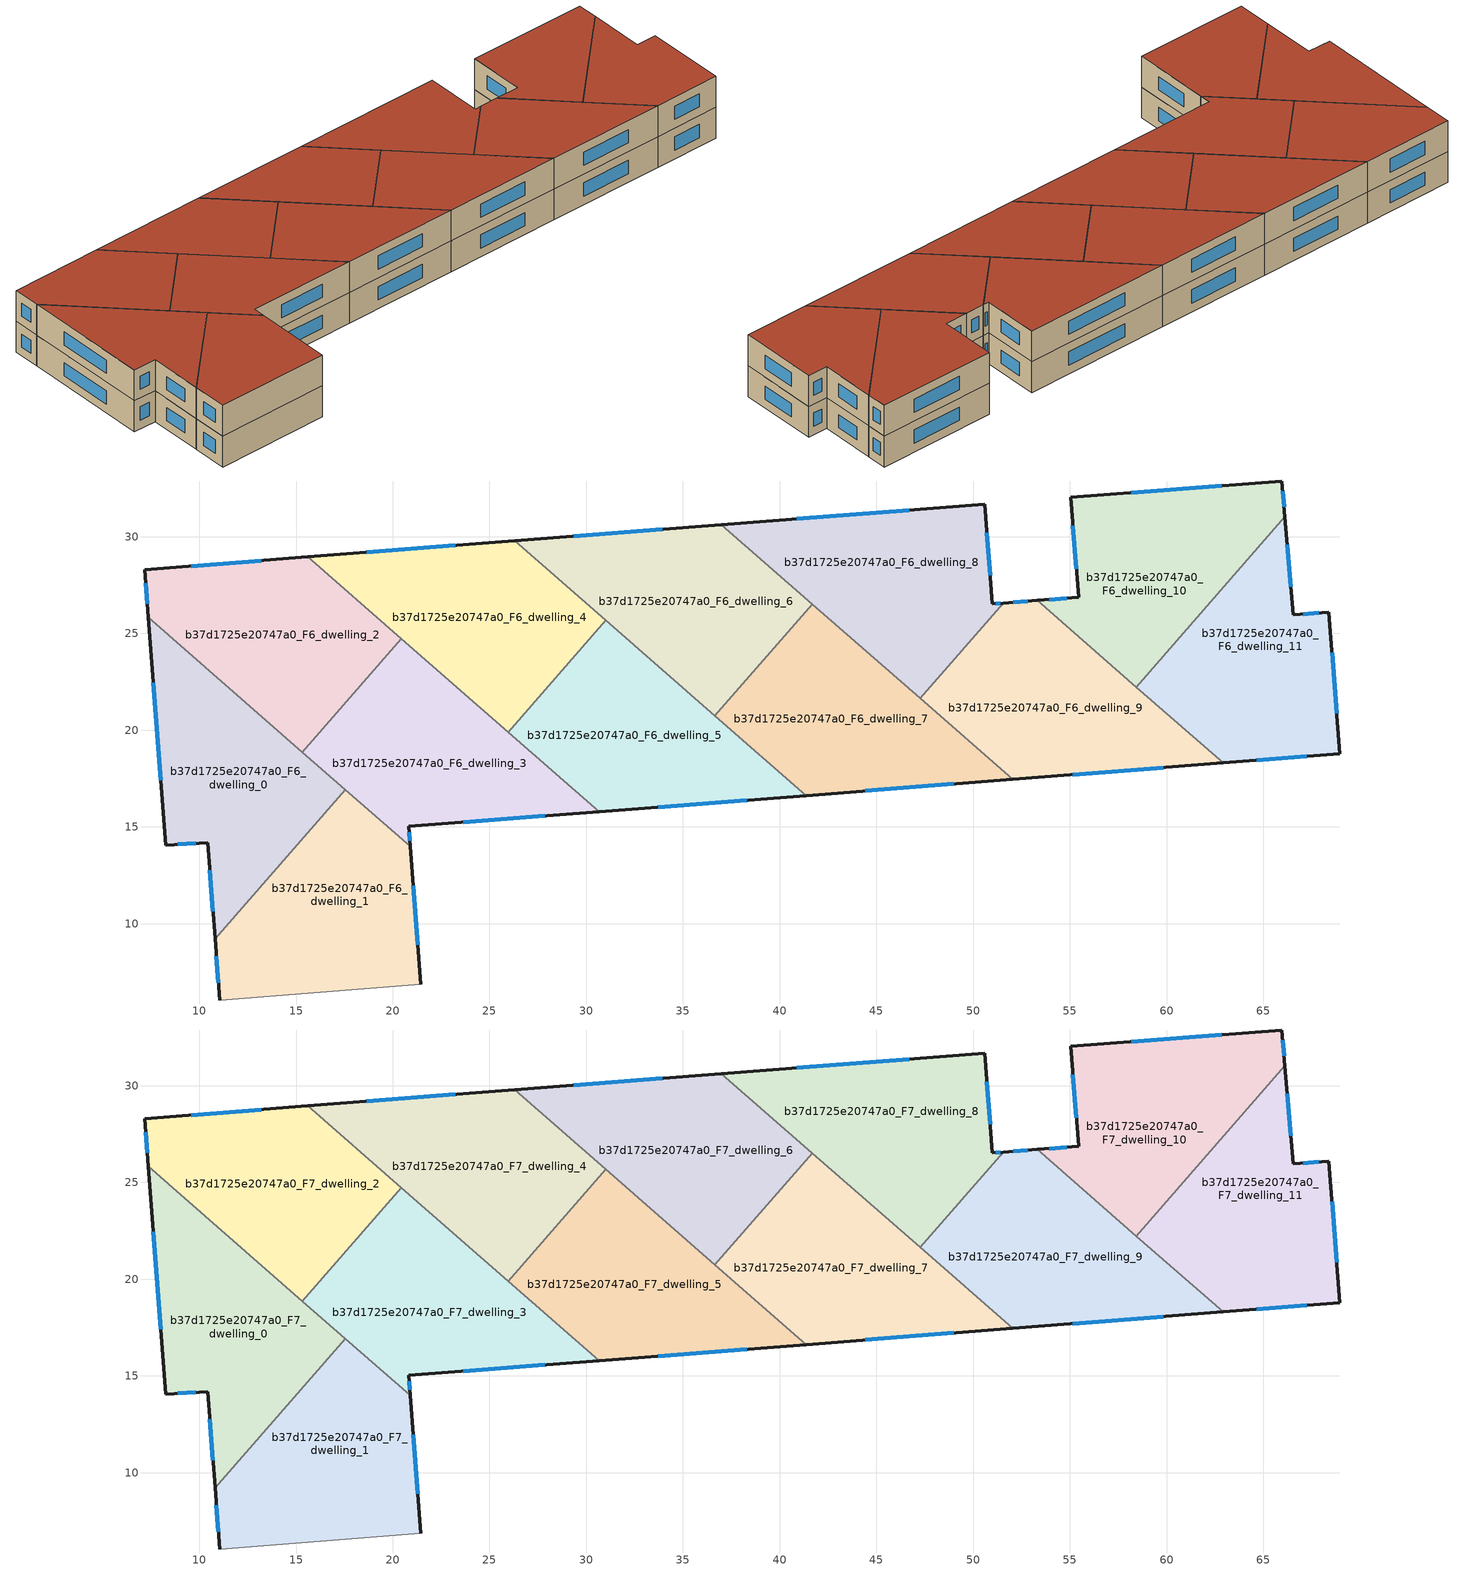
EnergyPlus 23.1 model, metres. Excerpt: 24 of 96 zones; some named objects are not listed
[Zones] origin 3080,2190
b37d1725e20747a0_F6_dwelling_0
 floor to b37d1725e20747a0_F5_dwelling_0 (EU_floor_Construction): 17.55,16.92 10.82,9.21 10.43,14.18 8.28,14.06 7.36,25.83 z18
 wall outside (EU_wall_Construction): 7.36,25.83 8.28,14.06 10.43,14.18 10.82,9.21 z18:21
 wall to b37d1725e20747a0_F6_dwelling_1 (EU_wall_Construction): 10.82,9.21 17.55,16.92 z18:21
 wall to b37d1725e20747a0_F6_dwelling_2 (EU_wall_Construction): 15.32,18.87 7.36,25.83 z18:21
 wall to b37d1725e20747a0_F6_dwelling_3 (EU_wall_Construction): 17.55,16.92 15.32,18.87 z18:21
 window (EU_Window_Construction): 10.54,12.76 10.71,10.63 / 8.89,14.09 9.81,14.15 / 7.62,22.46 8.02,17.42 z18.86:20.14
b37d1725e20747a0_F6_dwelling_1
 floor to b37d1725e20747a0_F5_dwelling_1 (EU_floor_Construction): 20.9,14 21.46,6.86 11.06,6.05 10.82,9.21 17.55,16.92 z18
 wall outside (EU_wall_Construction): 10.82,9.21 11.06,6.05 / 21.46,6.86 20.9,14 z18:21
 wall adiabatic (EU_wall_Construction): 11.06,6.05 21.46,6.86 z18:21
 wall to b37d1725e20747a0_F6_dwelling_3 (EU_wall_Construction): 20.9,14 17.55,16.92 z18:21
 window (EU_Window_Construction): 10.89,8.31 10.99,6.96 / 21.3,8.9 21.06,11.96 z18.86:20.14
b37d1725e20747a0_F6_dwelling_10
 floor to b37d1725e20747a0_F5_dwelling_10 (EU_floor_Construction): 65.96,32.88 66.12,31.03 58.44,22.23 53.32,26.71 55.46,26.87 55.04,32.03 z18
 wall outside (EU_wall_Construction): 66.12,31.03 65.96,32.88 55.04,32.03 55.46,26.87 53.32,26.71 z18:21
 wall to b37d1725e20747a0_F6_dwelling_11 (EU_wall_Construction): 58.44,22.23 66.12,31.03 z18:21
 wall to b37d1725e20747a0_F6_dwelling_9 (EU_wall_Construction): 53.32,26.71 58.44,22.23 z18:21
 window (EU_Window_Construction): 66.07,31.56 66.01,32.35 / 54.85,26.82 53.93,26.75 / 55.16,30.56 55.34,28.35 / 62.84,32.64 58.16,32.27 z18.86:20.14
b37d1725e20747a0_F6_dwelling_11
 floor to b37d1725e20747a0_F5_dwelling_11 (EU_floor_Construction): 66.12,31.03 66.54,25.96 68.4,26.1 68.97,18.78 62.93,18.31 58.44,22.23 z18
 wall outside (EU_wall_Construction): 62.93,18.31 68.97,18.78 68.4,26.1 66.54,25.96 66.12,31.03 z18:21
 wall to b37d1725e20747a0_F6_dwelling_9 (EU_wall_Construction): 58.44,22.23 62.93,18.31 z18:21
 window (EU_Window_Construction): 68.8,20.87 68.56,24.01 / 64.65,18.44 67.24,18.64 / 66.42,27.41 66.24,29.58 / 67.87,26.06 67.07,26 z18.86:20.14
b37d1725e20747a0_F6_dwelling_2
 floor to b37d1725e20747a0_F5_dwelling_2 (EU_floor_Construction): 20.44,24.73 15.32,18.87 7.36,25.83 7.17,28.3 15.61,28.96 z18
 wall outside (EU_wall_Construction): 15.61,28.96 7.17,28.3 7.36,25.83 z18:21
 wall to b37d1725e20747a0_F6_dwelling_3 (EU_wall_Construction): 15.32,18.87 20.44,24.73 z18:21
 wall to b37d1725e20747a0_F6_dwelling_4 (EU_wall_Construction): 20.44,24.73 15.61,28.96 z18:21
 window (EU_Window_Construction): 13.2,28.77 9.58,28.49 / 7.22,27.59 7.31,26.53 z18.86:20.14
b37d1725e20747a0_F6_dwelling_3
 floor to b37d1725e20747a0_F5_dwelling_3 (EU_floor_Construction): 30.68,15.79 20.82,15.02 20.9,14 15.32,18.87 20.44,24.73 z18
 wall outside (EU_wall_Construction): 20.9,14 20.82,15.02 30.68,15.79 z18:21
 wall to b37d1725e20747a0_F6_dwelling_5 (EU_wall_Construction): 30.68,15.79 25.97,19.91 z18:21
 wall to b37d1725e20747a0_F6_dwelling_4 (EU_wall_Construction): 25.97,19.91 20.44,24.73 z18:21
 window (EU_Window_Construction): 20.88,14.29 20.85,14.73 / 23.64,15.24 27.86,15.57 z18.86:20.14
b37d1725e20747a0_F6_dwelling_4
 floor to b37d1725e20747a0_F5_dwelling_4 (EU_floor_Construction): 31.01,25.67 25.97,19.91 15.61,28.96 26.3,29.79 z18
 wall outside (EU_wall_Construction): 26.3,29.79 15.61,28.96 z18:21
 wall to b37d1725e20747a0_F6_dwelling_5 (EU_wall_Construction): 25.97,19.91 31.01,25.67 z18:21
 wall to b37d1725e20747a0_F6_dwelling_6 (EU_wall_Construction): 31.01,25.67 26.3,29.79 z18:21
 window (EU_Window_Construction): 23.24,29.55 18.66,29.19 z18.86:20.14
b37d1725e20747a0_F6_dwelling_5
 floor to b37d1725e20747a0_F5_dwelling_5 (EU_floor_Construction): 41.36,16.62 30.68,15.79 25.97,19.91 31.01,25.67 z18
 wall outside (EU_wall_Construction): 30.68,15.79 41.36,16.62 z18:21
 wall to b37d1725e20747a0_F6_dwelling_7 (EU_wall_Construction): 41.36,16.62 36.65,20.74 z18:21
 wall to b37d1725e20747a0_F6_dwelling_6 (EU_wall_Construction): 36.65,20.74 31.01,25.67 z18:21
 window (EU_Window_Construction): 33.73,16.03 38.31,16.39 z18.86:20.14
b37d1725e20747a0_F6_dwelling_6
 floor to b37d1725e20747a0_F5_dwelling_6 (EU_floor_Construction): 41.69,26.51 36.65,20.74 26.3,29.79 36.98,30.62 z18
 wall outside (EU_wall_Construction): 36.98,30.62 26.3,29.79 z18:21
 wall to b37d1725e20747a0_F6_dwelling_8 (EU_wall_Construction): 41.69,26.51 36.98,30.62 z18:21
 wall to b37d1725e20747a0_F6_dwelling_7 (EU_wall_Construction): 36.65,20.74 41.69,26.51 z18:21
 window (EU_Window_Construction): 33.93,30.38 29.35,30.03 z18.86:20.14
b37d1725e20747a0_F6_dwelling_7
 floor to b37d1725e20747a0_F5_dwelling_7 (EU_floor_Construction): 52.05,17.46 41.36,16.62 36.65,20.74 41.69,26.51 z18
 wall outside (EU_wall_Construction): 41.36,16.62 52.05,17.46 z18:21
 wall to b37d1725e20747a0_F6_dwelling_9 (EU_wall_Construction): 52.05,17.46 47.26,21.64 z18:21
 wall to b37d1725e20747a0_F6_dwelling_8 (EU_wall_Construction): 47.26,21.64 41.69,26.51 z18:21
 window (EU_Window_Construction): 44.42,16.86 49,17.22 z18.86:20.14
b37d1725e20747a0_F6_dwelling_8
 floor to b37d1725e20747a0_F5_dwelling_8 (EU_floor_Construction): 50.6,31.68 51,26.53 51.57,26.57 47.26,21.64 36.98,30.62 z18
 wall outside (EU_wall_Construction): 51.57,26.57 51,26.53 50.6,31.68 36.98,30.62 z18:21
 wall to b37d1725e20747a0_F6_dwelling_9 (EU_wall_Construction): 47.26,21.64 51.57,26.57 z18:21
 window (EU_Window_Construction): 50.89,28 50.72,30.21 / 51.41,26.56 51.16,26.54 / 46.71,31.38 40.87,30.93 z18.86:20.14
b37d1725e20747a0_F6_dwelling_9
 floor to b37d1725e20747a0_F5_dwelling_9 (EU_floor_Construction): 62.93,18.31 52.05,17.46 47.26,21.64 51.57,26.57 53.32,26.71 z18
 wall outside (EU_wall_Construction): 53.32,26.71 51.57,26.57 / 52.05,17.46 62.93,18.31 z18:21
 window (EU_Window_Construction): 52.82,26.67 52.07,26.61 / 55.16,17.7 59.82,18.06 z18.86:20.14
b37d1725e20747a0_F7_dwelling_0
 floor to b37d1725e20747a0_F6_dwelling_0 (EU_floor_Construction): 17.55,16.92 10.82,9.21 10.43,14.18 8.28,14.06 7.36,25.83 z21
 wall outside (EU_wall_Construction): 7.36,25.83 8.28,14.06 10.43,14.18 10.82,9.21 z21:24
 wall to b37d1725e20747a0_F7_dwelling_1 (EU_wall_Construction): 10.82,9.21 17.55,16.92 z21:24
 wall to b37d1725e20747a0_F7_dwelling_2 (EU_wall_Construction): 15.32,18.87 7.36,25.83 z21:24
 wall to b37d1725e20747a0_F7_dwelling_3 (EU_wall_Construction): 17.55,16.92 15.32,18.87 z21:24
 window (EU_Window_Construction): 10.54,12.76 10.71,10.63 / 8.89,14.09 9.81,14.15 / 7.62,22.46 8.02,17.42 z21.86:23.14
 roof outside (EU_roof_Construction): 10.82,9.21 17.55,16.92 7.36,25.83 8.28,14.06 10.43,14.18 z24
b37d1725e20747a0_F7_dwelling_1
 floor to b37d1725e20747a0_F6_dwelling_1 (EU_floor_Construction): 20.9,14 21.46,6.86 11.06,6.05 10.82,9.21 17.55,16.92 z21
 wall outside (EU_wall_Construction): 10.82,9.21 11.06,6.05 / 21.46,6.86 20.9,14 z21:24
 wall adiabatic (EU_wall_Construction): 11.06,6.05 21.46,6.86 z21:24
 wall to b37d1725e20747a0_F7_dwelling_3 (EU_wall_Construction): 20.9,14 17.55,16.92 z21:24
 window (EU_Window_Construction): 10.89,8.31 10.99,6.96 / 21.3,8.9 21.06,11.96 z21.86:23.14
 roof outside (EU_roof_Construction): 21.46,6.86 20.9,14 17.55,16.92 10.82,9.21 11.06,6.05 z24
b37d1725e20747a0_F7_dwelling_10
 floor to b37d1725e20747a0_F6_dwelling_10 (EU_floor_Construction): 65.96,32.88 66.12,31.03 58.44,22.23 53.32,26.71 55.46,26.87 55.04,32.03 z21
 wall outside (EU_wall_Construction): 66.12,31.03 65.96,32.88 55.04,32.03 55.46,26.87 53.32,26.71 z21:24
 wall to b37d1725e20747a0_F7_dwelling_11 (EU_wall_Construction): 58.44,22.23 66.12,31.03 z21:24
 wall to b37d1725e20747a0_F7_dwelling_9 (EU_wall_Construction): 53.32,26.71 58.44,22.23 z21:24
 window (EU_Window_Construction): 66.07,31.56 66.01,32.35 / 54.85,26.82 53.93,26.75 / 55.16,30.56 55.34,28.35 / 62.84,32.64 58.16,32.27 z21.86:23.14
 roof outside (EU_roof_Construction): 58.44,22.23 66.12,31.03 65.96,32.88 55.04,32.03 55.46,26.87 53.32,26.71 z24
b37d1725e20747a0_F7_dwelling_11
 floor to b37d1725e20747a0_F6_dwelling_11 (EU_floor_Construction): 66.12,31.03 66.54,25.96 68.4,26.1 68.97,18.78 62.93,18.31 58.44,22.23 z21
 wall outside (EU_wall_Construction): 62.93,18.31 68.97,18.78 68.4,26.1 66.54,25.96 66.12,31.03 z21:24
 wall to b37d1725e20747a0_F7_dwelling_9 (EU_wall_Construction): 58.44,22.23 62.93,18.31 z21:24
 window (EU_Window_Construction): 68.8,20.87 68.56,24.01 / 64.65,18.44 67.24,18.64 / 66.42,27.41 66.24,29.58 / 67.87,26.06 67.07,26 z21.86:23.14
 roof outside (EU_roof_Construction): 68.97,18.78 68.4,26.1 66.54,25.96 66.12,31.03 58.44,22.23 62.93,18.31 z24
b37d1725e20747a0_F7_dwelling_2
 floor to b37d1725e20747a0_F6_dwelling_2 (EU_floor_Construction): 20.44,24.73 15.32,18.87 7.36,25.83 7.17,28.3 15.61,28.96 z21
 wall outside (EU_wall_Construction): 15.61,28.96 7.17,28.3 7.36,25.83 z21:24
 wall to b37d1725e20747a0_F7_dwelling_3 (EU_wall_Construction): 15.32,18.87 20.44,24.73 z21:24
 wall to b37d1725e20747a0_F7_dwelling_4 (EU_wall_Construction): 20.44,24.73 15.61,28.96 z21:24
 window (EU_Window_Construction): 13.2,28.77 9.58,28.49 / 7.22,27.59 7.31,26.53 z21.86:23.14
 roof outside (EU_roof_Construction): 15.32,18.87 20.44,24.73 15.61,28.96 7.17,28.3 7.36,25.83 z24
b37d1725e20747a0_F7_dwelling_3
 floor to b37d1725e20747a0_F6_dwelling_3 (EU_floor_Construction): 30.68,15.79 20.82,15.02 20.9,14 15.32,18.87 20.44,24.73 z21
 wall outside (EU_wall_Construction): 20.9,14 20.82,15.02 30.68,15.79 z21:24
 wall to b37d1725e20747a0_F7_dwelling_5 (EU_wall_Construction): 30.68,15.79 25.97,19.91 z21:24
 wall to b37d1725e20747a0_F7_dwelling_4 (EU_wall_Construction): 25.97,19.91 20.44,24.73 z21:24
 window (EU_Window_Construction): 20.88,14.29 20.85,14.73 / 23.64,15.24 27.86,15.57 z21.86:23.14
 roof outside (EU_roof_Construction): 30.68,15.79 20.44,24.73 15.32,18.87 20.9,14 20.82,15.02 z24
b37d1725e20747a0_F7_dwelling_4
 floor to b37d1725e20747a0_F6_dwelling_4 (EU_floor_Construction): 31.01,25.67 25.97,19.91 15.61,28.96 26.3,29.79 z21
 wall outside (EU_wall_Construction): 26.3,29.79 15.61,28.96 z21:24
 wall to b37d1725e20747a0_F7_dwelling_5 (EU_wall_Construction): 25.97,19.91 31.01,25.67 z21:24
 wall to b37d1725e20747a0_F7_dwelling_6 (EU_wall_Construction): 31.01,25.67 26.3,29.79 z21:24
 window (EU_Window_Construction): 23.24,29.55 18.66,29.19 z21.86:23.14
 roof outside (EU_roof_Construction): 25.97,19.91 31.01,25.67 26.3,29.79 15.61,28.96 z24
b37d1725e20747a0_F7_dwelling_5
 floor to b37d1725e20747a0_F6_dwelling_5 (EU_floor_Construction): 41.36,16.62 30.68,15.79 25.97,19.91 31.01,25.67 z21
 wall outside (EU_wall_Construction): 30.68,15.79 41.36,16.62 z21:24
 wall to b37d1725e20747a0_F7_dwelling_7 (EU_wall_Construction): 41.36,16.62 36.65,20.74 z21:24
 wall to b37d1725e20747a0_F7_dwelling_6 (EU_wall_Construction): 36.65,20.74 31.01,25.67 z21:24
 window (EU_Window_Construction): 33.73,16.03 38.31,16.39 z21.86:23.14
 roof outside (EU_roof_Construction): 41.36,16.62 31.01,25.67 25.97,19.91 30.68,15.79 z24
b37d1725e20747a0_F7_dwelling_6
 floor to b37d1725e20747a0_F6_dwelling_6 (EU_floor_Construction): 41.69,26.51 36.65,20.74 26.3,29.79 36.98,30.62 z21
 wall outside (EU_wall_Construction): 36.98,30.62 26.3,29.79 z21:24
 wall to b37d1725e20747a0_F7_dwelling_8 (EU_wall_Construction): 41.69,26.51 36.98,30.62 z21:24
 wall to b37d1725e20747a0_F7_dwelling_7 (EU_wall_Construction): 36.65,20.74 41.69,26.51 z21:24
 window (EU_Window_Construction): 33.93,30.38 29.35,30.03 z21.86:23.14
 roof outside (EU_roof_Construction): 36.65,20.74 41.69,26.51 36.98,30.62 26.3,29.79 z24
b37d1725e20747a0_F7_dwelling_7
 floor to b37d1725e20747a0_F6_dwelling_7 (EU_floor_Construction): 52.05,17.46 41.36,16.62 36.65,20.74 41.69,26.51 z21
 wall outside (EU_wall_Construction): 41.36,16.62 52.05,17.46 z21:24
 wall to b37d1725e20747a0_F7_dwelling_9 (EU_wall_Construction): 52.05,17.46 47.26,21.64 z21:24
 wall to b37d1725e20747a0_F7_dwelling_8 (EU_wall_Construction): 47.26,21.64 41.69,26.51 z21:24
 window (EU_Window_Construction): 44.42,16.86 49,17.22 z21.86:23.14
 roof outside (EU_roof_Construction): 52.05,17.46 41.69,26.51 36.65,20.74 41.36,16.62 z24
b37d1725e20747a0_F7_dwelling_8
 floor to b37d1725e20747a0_F6_dwelling_8 (EU_floor_Construction): 50.6,31.68 51,26.53 51.57,26.57 47.26,21.64 36.98,30.62 z21
 wall outside (EU_wall_Construction): 51.57,26.57 51,26.53 50.6,31.68 36.98,30.62 z21:24
 wall to b37d1725e20747a0_F7_dwelling_9 (EU_wall_Construction): 47.26,21.64 51.57,26.57 z21:24
 window (EU_Window_Construction): 50.89,28 50.72,30.21 / 51.41,26.56 51.16,26.54 / 46.71,31.38 40.87,30.93 z21.86:23.14
 roof outside (EU_roof_Construction): 47.26,21.64 51.57,26.57 51,26.53 50.6,31.68 36.98,30.62 z24
b37d1725e20747a0_F7_dwelling_9
 floor to b37d1725e20747a0_F6_dwelling_9 (EU_floor_Construction): 62.93,18.31 52.05,17.46 47.26,21.64 51.57,26.57 53.32,26.71 z21
 wall outside (EU_wall_Construction): 53.32,26.71 51.57,26.57 / 52.05,17.46 62.93,18.31 z21:24
 window (EU_Window_Construction): 52.82,26.67 52.07,26.61 / 55.16,17.7 59.82,18.06 z21.86:23.14
 roof outside (EU_roof_Construction): 62.93,18.31 53.32,26.71 51.57,26.57 47.26,21.64 52.05,17.46 z24
[Building]
EU S2 Campaign: North Axis=0; Terrain=City; Solar Distribution=FullExterior
[Site:Location]
Helsinki-Vantaa.AP: Latitude=60.317; Longitude=24.963; Time Zone=2; Elevation=54.6
[SizingPeriod:WeatherFileDays]
AnnualSizingPeriod: Begin Month=1; Begin Day of Month=1; End Month=12; End Day of Month=31; Day of Week for Start Day=Monday; Use Weather File Daylight Saving Period=No; Use Weather File Rain and Snow Indicators=No
[MATERIAL]
EU_InternalMass_Material: Roughness=MediumRough; Thickness=0.1; Conductivity=1; Density=1800; Specific Heat=900; Thermal Absorptance=0.9; Solar Absorptance=0.7; Visible Absorptance=0.7
[MATERIAL:NOMASS] Roughness=MediumRough; Thermal Absorptance=0.9; Solar Absorptance=0.7; Visible Absorptance=0.7
Name | Thermal Resistance
EU_wall_NoMass | 5.91765
EU_roof_NoMass | 11.1778
EU_floor_NoMass | 6.2875
[WINDOWMATERIAL:SIMPLEGLAZINGSYSTEM]
EU_Window_SimpleGlazing: UFactor=0.994035; Solar Heat Gain Coefficient=0.7; Visible Transmittance=0.7
[CONSTRUCTION]
EU_wall_Construction: EU_wall_NoMass
EU_roof_Construction: EU_roof_NoMass
EU_floor_Construction: EU_floor_NoMass
EU_Window_Construction: EU_Window_SimpleGlazing
EU_InternalMass_Construction: EU_InternalMass_Material
[ZONE] Type=1; Multiplier=1; Ceiling Height=autocalculate; Floor Area=autocalculate; Part of Total Floor Area=Yes
Name | Volume
b37d1725e20747a0_F6_dwelling_0; b37d1725e20747a0_F7_dwelling_0 | 229.844
b37d1725e20747a0_F6_dwelling_1; b37d1725e20747a0_F7_dwelling_1 | 229.846
b37d1725e20747a0_F6_dwelling_10; b37d1725e20747a0_F7_dwelling_10 | 224.047
b37d1725e20747a0_F6_dwelling_11; b37d1725e20747a0_F7_dwelling_11 | 224.073
b37d1725e20747a0_F6_dwelling_2; b37d1725e20747a0_F7_dwelling_2 | 229.841
b37d1725e20747a0_F6_dwelling_3; b37d1725e20747a0_F7_dwelling_3 | 229.863
b37d1725e20747a0_F6_dwelling_4; b37d1725e20747a0_F7_dwelling_4 | 229.866
b37d1725e20747a0_F6_dwelling_5; b37d1725e20747a0_F7_dwelling_5 | 229.845
b37d1725e20747a0_F6_dwelling_6; b37d1725e20747a0_F7_dwelling_6 | 229.849
b37d1725e20747a0_F6_dwelling_7; b37d1725e20747a0_F7_dwelling_7 | 229.824
b37d1725e20747a0_F6_dwelling_8; b37d1725e20747a0_F7_dwelling_8 | 235.66
b37d1725e20747a0_F6_dwelling_9; b37d1725e20747a0_F7_dwelling_9 | 235.644
[INTERNALMASS] Construction=EU_InternalMass_Construction
Name | Zone or ZoneList | Surface Area
b37d1725e20747a0_F6_dwelling_0_EU_InternalMass | b37d1725e20747a0_F6_dwelling_0 | 76.6139
b37d1725e20747a0_F6_dwelling_1_EU_InternalMass | b37d1725e20747a0_F6_dwelling_1 | 76.6143
b37d1725e20747a0_F6_dwelling_2_EU_InternalMass | b37d1725e20747a0_F6_dwelling_2 | 76.6112
b37d1725e20747a0_F6_dwelling_3_EU_InternalMass | b37d1725e20747a0_F6_dwelling_3 | 76.6215
b37d1725e20747a0_F6_dwelling_4_EU_InternalMass | b37d1725e20747a0_F6_dwelling_4 | 76.6223
b37d1725e20747a0_F6_dwelling_5_EU_InternalMass | b37d1725e20747a0_F6_dwelling_5 | 76.6177
b37d1725e20747a0_F6_dwelling_6_EU_InternalMass | b37d1725e20747a0_F6_dwelling_6 | 76.6136
b37d1725e20747a0_F6_dwelling_7_EU_InternalMass | b37d1725e20747a0_F6_dwelling_7 | 76.6083
b37d1725e20747a0_F6_dwelling_8_EU_InternalMass | b37d1725e20747a0_F6_dwelling_8 | 78.5547
b37d1725e20747a0_F6_dwelling_9_EU_InternalMass | b37d1725e20747a0_F6_dwelling_9 | 78.5512
b37d1725e20747a0_F6_dwelling_10_EU_InternalMass | b37d1725e20747a0_F6_dwelling_10 | 74.6824
b37d1725e20747a0_F6_dwelling_11_EU_InternalMass | b37d1725e20747a0_F6_dwelling_11 | 74.6904
b37d1725e20747a0_F7_dwelling_0_EU_InternalMass | b37d1725e20747a0_F7_dwelling_0 | 76.6139
b37d1725e20747a0_F7_dwelling_1_EU_InternalMass | b37d1725e20747a0_F7_dwelling_1 | 76.6143
b37d1725e20747a0_F7_dwelling_2_EU_InternalMass | b37d1725e20747a0_F7_dwelling_2 | 76.6112
b37d1725e20747a0_F7_dwelling_3_EU_InternalMass | b37d1725e20747a0_F7_dwelling_3 | 76.6215
b37d1725e20747a0_F7_dwelling_4_EU_InternalMass | b37d1725e20747a0_F7_dwelling_4 | 76.6223
b37d1725e20747a0_F7_dwelling_5_EU_InternalMass | b37d1725e20747a0_F7_dwelling_5 | 76.6177
b37d1725e20747a0_F7_dwelling_6_EU_InternalMass | b37d1725e20747a0_F7_dwelling_6 | 76.6136
b37d1725e20747a0_F7_dwelling_7_EU_InternalMass | b37d1725e20747a0_F7_dwelling_7 | 76.6083
b37d1725e20747a0_F7_dwelling_8_EU_InternalMass | b37d1725e20747a0_F7_dwelling_8 | 78.5547
b37d1725e20747a0_F7_dwelling_9_EU_InternalMass | b37d1725e20747a0_F7_dwelling_9 | 78.5512
b37d1725e20747a0_F7_dwelling_10_EU_InternalMass | b37d1725e20747a0_F7_dwelling_10 | 74.6824
b37d1725e20747a0_F7_dwelling_11_EU_InternalMass | b37d1725e20747a0_F7_dwelling_11 | 74.6904
[OTHEREQUIPMENT] Fuel Type=Electricity; Design Level Calculation Method=Watts/Area; Power per Zone Floor Area=1; Fraction Latent=0; Fraction Radiant=0; Fraction Lost=0; Carbon Dioxide Generation Rate=0; EndUse Subcategory=EU_Step8_InternalGains
Name | Zone or ZoneList or Space or SpaceList | Schedule
EU_Step8_InternalGain_b37d1725e20747a0_F6_dwelling_0_f000 | b37d1725e20747a0_F6_dwelling_0 | EU_Step8_GainSchedule_b37d1725e20747a0_F6_dwelling_0_f000
EU_Step8_InternalGain_b37d1725e20747a0_F6_dwelling_1_f000 | b37d1725e20747a0_F6_dwelling_1 | EU_Step8_GainSchedule_b37d1725e20747a0_F6_dwelling_1_f000
EU_Step8_InternalGain_b37d1725e20747a0_F6_dwelling_2_f000 | b37d1725e20747a0_F6_dwelling_2 | EU_Step8_GainSchedule_b37d1725e20747a0_F6_dwelling_2_f000
EU_Step8_InternalGain_b37d1725e20747a0_F6_dwelling_3_f000 | b37d1725e20747a0_F6_dwelling_3 | EU_Step8_GainSchedule_b37d1725e20747a0_F6_dwelling_3_f000
EU_Step8_InternalGain_b37d1725e20747a0_F6_dwelling_4_f000 | b37d1725e20747a0_F6_dwelling_4 | EU_Step8_GainSchedule_b37d1725e20747a0_F6_dwelling_4_f000
EU_Step8_InternalGain_b37d1725e20747a0_F6_dwelling_5_f000 | b37d1725e20747a0_F6_dwelling_5 | EU_Step8_GainSchedule_b37d1725e20747a0_F6_dwelling_5_f000
EU_Step8_InternalGain_b37d1725e20747a0_F6_dwelling_6_f000 | b37d1725e20747a0_F6_dwelling_6 | EU_Step8_GainSchedule_b37d1725e20747a0_F6_dwelling_6_f000
EU_Step8_InternalGain_b37d1725e20747a0_F6_dwelling_7_f000 | b37d1725e20747a0_F6_dwelling_7 | EU_Step8_GainSchedule_b37d1725e20747a0_F6_dwelling_7_f000
EU_Step8_InternalGain_b37d1725e20747a0_F6_dwelling_8_f000 | b37d1725e20747a0_F6_dwelling_8 | EU_Step8_GainSchedule_b37d1725e20747a0_F6_dwelling_8_f000
EU_Step8_InternalGain_b37d1725e20747a0_F6_dwelling_9_f000 | b37d1725e20747a0_F6_dwelling_9 | EU_Step8_GainSchedule_b37d1725e20747a0_F6_dwelling_9_f000
EU_Step8_InternalGain_b37d1725e20747a0_F6_dwelling_10_f000 | b37d1725e20747a0_F6_dwelling_10 | EU_Step8_GainSchedule_b37d1725e20747a0_F6_dwelling_10_f000
EU_Step8_InternalGain_b37d1725e20747a0_F6_dwelling_11_f000 | b37d1725e20747a0_F6_dwelling_11 | EU_Step8_GainSchedule_b37d1725e20747a0_F6_dwelling_11_f000
EU_Step8_InternalGain_b37d1725e20747a0_F7_dwelling_0_f000 | b37d1725e20747a0_F7_dwelling_0 | EU_Step8_GainSchedule_b37d1725e20747a0_F7_dwelling_0_f000
EU_Step8_InternalGain_b37d1725e20747a0_F7_dwelling_1_f000 | b37d1725e20747a0_F7_dwelling_1 | EU_Step8_GainSchedule_b37d1725e20747a0_F7_dwelling_1_f000
EU_Step8_InternalGain_b37d1725e20747a0_F7_dwelling_2_f000 | b37d1725e20747a0_F7_dwelling_2 | EU_Step8_GainSchedule_b37d1725e20747a0_F7_dwelling_2_f000
EU_Step8_InternalGain_b37d1725e20747a0_F7_dwelling_3_f000 | b37d1725e20747a0_F7_dwelling_3 | EU_Step8_GainSchedule_b37d1725e20747a0_F7_dwelling_3_f000
EU_Step8_InternalGain_b37d1725e20747a0_F7_dwelling_4_f000 | b37d1725e20747a0_F7_dwelling_4 | EU_Step8_GainSchedule_b37d1725e20747a0_F7_dwelling_4_f000
EU_Step8_InternalGain_b37d1725e20747a0_F7_dwelling_5_f000 | b37d1725e20747a0_F7_dwelling_5 | EU_Step8_GainSchedule_b37d1725e20747a0_F7_dwelling_5_f000
EU_Step8_InternalGain_b37d1725e20747a0_F7_dwelling_6_f000 | b37d1725e20747a0_F7_dwelling_6 | EU_Step8_GainSchedule_b37d1725e20747a0_F7_dwelling_6_f000
EU_Step8_InternalGain_b37d1725e20747a0_F7_dwelling_7_f000 | b37d1725e20747a0_F7_dwelling_7 | EU_Step8_GainSchedule_b37d1725e20747a0_F7_dwelling_7_f000
EU_Step8_InternalGain_b37d1725e20747a0_F7_dwelling_8_f000 | b37d1725e20747a0_F7_dwelling_8 | EU_Step8_GainSchedule_b37d1725e20747a0_F7_dwelling_8_f000
EU_Step8_InternalGain_b37d1725e20747a0_F7_dwelling_9_f000 | b37d1725e20747a0_F7_dwelling_9 | EU_Step8_GainSchedule_b37d1725e20747a0_F7_dwelling_9_f000
EU_Step8_InternalGain_b37d1725e20747a0_F7_dwelling_10_f000 | b37d1725e20747a0_F7_dwelling_10 | EU_Step8_GainSchedule_b37d1725e20747a0_F7_dwelling_10_f000
EU_Step8_InternalGain_b37d1725e20747a0_F7_dwelling_11_f000 | b37d1725e20747a0_F7_dwelling_11 | EU_Step8_GainSchedule_b37d1725e20747a0_F7_dwelling_11_f000
[ZONEVENTILATION:DESIGNFLOWRATE] Schedule=EU_AlwaysOn; Design Flow Rate Calculation Method=AirChanges/Hour; Air Changes per Hour=0.596421; Ventilation Type=Natural; Fan Pressure Rise=0; Fan Total Efficiency=1; Constant Term Coefficient=1; Temperature Term Coefficient=0; Velocity Term Coefficient=0; Velocity Squared Term Coefficient=0; Minimum Indoor Temperature=-100; Maximum Indoor Temperature=100; Delta Temperature=-100; Minimum Outdoor Temperature=-100; Maximum Outdoor Temperature=100; Maximum Wind Speed=40
Name | Zone or ZoneList or Space or SpaceList
EU_ConstantAir_b37d1725e20747a0_F6_dwelling_0 | b37d1725e20747a0_F6_dwelling_0
EU_ConstantAir_b37d1725e20747a0_F6_dwelling_1 | b37d1725e20747a0_F6_dwelling_1
EU_ConstantAir_b37d1725e20747a0_F6_dwelling_2 | b37d1725e20747a0_F6_dwelling_2
EU_ConstantAir_b37d1725e20747a0_F6_dwelling_3 | b37d1725e20747a0_F6_dwelling_3
EU_ConstantAir_b37d1725e20747a0_F6_dwelling_4 | b37d1725e20747a0_F6_dwelling_4
EU_ConstantAir_b37d1725e20747a0_F6_dwelling_5 | b37d1725e20747a0_F6_dwelling_5
EU_ConstantAir_b37d1725e20747a0_F6_dwelling_6 | b37d1725e20747a0_F6_dwelling_6
EU_ConstantAir_b37d1725e20747a0_F6_dwelling_7 | b37d1725e20747a0_F6_dwelling_7
EU_ConstantAir_b37d1725e20747a0_F6_dwelling_8 | b37d1725e20747a0_F6_dwelling_8
EU_ConstantAir_b37d1725e20747a0_F6_dwelling_9 | b37d1725e20747a0_F6_dwelling_9
EU_ConstantAir_b37d1725e20747a0_F6_dwelling_10 | b37d1725e20747a0_F6_dwelling_10
EU_ConstantAir_b37d1725e20747a0_F6_dwelling_11 | b37d1725e20747a0_F6_dwelling_11
EU_ConstantAir_b37d1725e20747a0_F7_dwelling_0 | b37d1725e20747a0_F7_dwelling_0
EU_ConstantAir_b37d1725e20747a0_F7_dwelling_1 | b37d1725e20747a0_F7_dwelling_1
EU_ConstantAir_b37d1725e20747a0_F7_dwelling_2 | b37d1725e20747a0_F7_dwelling_2
EU_ConstantAir_b37d1725e20747a0_F7_dwelling_3 | b37d1725e20747a0_F7_dwelling_3
EU_ConstantAir_b37d1725e20747a0_F7_dwelling_4 | b37d1725e20747a0_F7_dwelling_4
EU_ConstantAir_b37d1725e20747a0_F7_dwelling_5 | b37d1725e20747a0_F7_dwelling_5
EU_ConstantAir_b37d1725e20747a0_F7_dwelling_6 | b37d1725e20747a0_F7_dwelling_6
EU_ConstantAir_b37d1725e20747a0_F7_dwelling_7 | b37d1725e20747a0_F7_dwelling_7
EU_ConstantAir_b37d1725e20747a0_F7_dwelling_8 | b37d1725e20747a0_F7_dwelling_8
EU_ConstantAir_b37d1725e20747a0_F7_dwelling_9 | b37d1725e20747a0_F7_dwelling_9
EU_ConstantAir_b37d1725e20747a0_F7_dwelling_10 | b37d1725e20747a0_F7_dwelling_10
EU_ConstantAir_b37d1725e20747a0_F7_dwelling_11 | b37d1725e20747a0_F7_dwelling_11
[HVACTEMPLATE:ZONE:IDEALLOADSAIRSYSTEM] System Availability Schedule=EU_AlwaysOn; Maximum Heating Supply Air Temperature=50; Minimum Cooling Supply Air Temperature=13; Maximum Heating Supply Air Humidity Ratio=0.0156; Minimum Cooling Supply Air Humidity Ratio=0.0077; Heating Limit=NoLimit; Cooling Limit=NoLimit; Heating Availability Schedule=EU_AlwaysOn; Cooling Availability Schedule=EU_CoolingOff; Dehumidification Control Type=ConstantSensibleHeatRatio; Cooling Sensible Heat Ratio=0.7; Dehumidification Setpoint=60; Humidification Control Type=None; Humidification Setpoint=30; Outdoor Air Method=None; Outdoor Air Flow Rate per Person=0.00944; Outdoor Air Flow Rate per Zone Floor Area=0; Outdoor Air Flow Rate per Zone=0; Demand Controlled Ventilation Type=None; Outdoor Air Economizer Type=NoEconomizer; Heat Recovery Type=None; Sensible Heat Recovery Effectiveness=0.7; Latent Heat Recovery Effectiveness=0.65
Name | Template Thermostat
b37d1725e20747a0_F6_dwelling_0 | EU_HeatOnly_b37d1725e20747a0_F6_dwelling_0
b37d1725e20747a0_F6_dwelling_1 | EU_HeatOnly_b37d1725e20747a0_F6_dwelling_1
b37d1725e20747a0_F6_dwelling_2 | EU_HeatOnly_b37d1725e20747a0_F6_dwelling_2
b37d1725e20747a0_F6_dwelling_3 | EU_HeatOnly_b37d1725e20747a0_F6_dwelling_3
b37d1725e20747a0_F6_dwelling_4 | EU_HeatOnly_b37d1725e20747a0_F6_dwelling_4
b37d1725e20747a0_F6_dwelling_5 | EU_HeatOnly_b37d1725e20747a0_F6_dwelling_5
b37d1725e20747a0_F6_dwelling_6 | EU_HeatOnly_b37d1725e20747a0_F6_dwelling_6
b37d1725e20747a0_F6_dwelling_7 | EU_HeatOnly_b37d1725e20747a0_F6_dwelling_7
b37d1725e20747a0_F6_dwelling_8 | EU_HeatOnly_b37d1725e20747a0_F6_dwelling_8
b37d1725e20747a0_F6_dwelling_9 | EU_HeatOnly_b37d1725e20747a0_F6_dwelling_9
b37d1725e20747a0_F6_dwelling_10 | EU_HeatOnly_b37d1725e20747a0_F6_dwelling_10
b37d1725e20747a0_F6_dwelling_11 | EU_HeatOnly_b37d1725e20747a0_F6_dwelling_11
b37d1725e20747a0_F7_dwelling_0 | EU_HeatOnly_b37d1725e20747a0_F7_dwelling_0
b37d1725e20747a0_F7_dwelling_1 | EU_HeatOnly_b37d1725e20747a0_F7_dwelling_1
b37d1725e20747a0_F7_dwelling_2 | EU_HeatOnly_b37d1725e20747a0_F7_dwelling_2
b37d1725e20747a0_F7_dwelling_3 | EU_HeatOnly_b37d1725e20747a0_F7_dwelling_3
b37d1725e20747a0_F7_dwelling_4 | EU_HeatOnly_b37d1725e20747a0_F7_dwelling_4
b37d1725e20747a0_F7_dwelling_5 | EU_HeatOnly_b37d1725e20747a0_F7_dwelling_5
b37d1725e20747a0_F7_dwelling_6 | EU_HeatOnly_b37d1725e20747a0_F7_dwelling_6
b37d1725e20747a0_F7_dwelling_7 | EU_HeatOnly_b37d1725e20747a0_F7_dwelling_7
b37d1725e20747a0_F7_dwelling_8 | EU_HeatOnly_b37d1725e20747a0_F7_dwelling_8
b37d1725e20747a0_F7_dwelling_9 | EU_HeatOnly_b37d1725e20747a0_F7_dwelling_9
b37d1725e20747a0_F7_dwelling_10 | EU_HeatOnly_b37d1725e20747a0_F7_dwelling_10
b37d1725e20747a0_F7_dwelling_11 | EU_HeatOnly_b37d1725e20747a0_F7_dwelling_11
[SIZING:ZONE] Zone Cooling Design Supply Air Temperature Input Method=SupplyAirTemperature; Zone Cooling Design Supply Air Temperature=13; Zone Heating Design Supply Air Temperature Input Method=SupplyAirTemperature; Zone Heating Design Supply Air Temperature=50; Zone Cooling Design Supply Air Humidity Ratio=0.008; Zone Heating Design Supply Air Humidity Ratio=0.008; Cooling Design Air Flow Method=DesignDay; Cooling Design Air Flow Rate=0; Cooling Minimum Air Flow per Zone Floor Area=0.000762; Cooling Minimum Air Flow=0; Cooling Minimum Air Flow Fraction=0.2; Heating Design Air Flow Method=DesignDay; Heating Design Air Flow Rate=0; Heating Maximum Air Flow per Zone Floor Area=0.002032; Heating Maximum Air Flow=0.141576; Heating Maximum Air Flow Fraction=0.3; Account for Dedicated Outdoor Air System=No; Dedicated Outdoor Air System Control Strategy=NeutralSupplyAir; Dedicated Outdoor Air Low Setpoint Temperature for Design=autosize; Dedicated Outdoor Air High Setpoint Temperature for Design=autosize; Zone Load Sizing Method=Sensible Load Only No Latent Load; Zone Latent Cooling Design Supply Air Humidity Ratio Input Method=HumidityRatioDifference; Zone Cooling Design Supply Air Humidity Ratio Difference=0.005; Zone Latent Heating Design Supply Air Humidity Ratio Input Method=HumidityRatioDifference; Zone Humidification Design Supply Air Humidity Ratio Difference=0.005
b37d1725e20747a0_F6_dwelling_0; b37d1725e20747a0_F6_dwelling_1; b37d1725e20747a0_F6_dwelling_2; b37d1725e20747a0_F6_dwelling_3; b37d1725e20747a0_F6_dwelling_4; b37d1725e20747a0_F6_dwelling_5; b37d1725e20747a0_F6_dwelling_6; b37d1725e20747a0_F6_dwelling_7; b37d1725e20747a0_F6_dwelling_8; b37d1725e20747a0_F6_dwelling_9; b37d1725e20747a0_F6_dwelling_10; b37d1725e20747a0_F6_dwelling_11; b37d1725e20747a0_F7_dwelling_0; b37d1725e20747a0_F7_dwelling_1; b37d1725e20747a0_F7_dwelling_2; b37d1725e20747a0_F7_dwelling_3; b37d1725e20747a0_F7_dwelling_4; b37d1725e20747a0_F7_dwelling_5; b37d1725e20747a0_F7_dwelling_6; b37d1725e20747a0_F7_dwelling_7; b37d1725e20747a0_F7_dwelling_8; b37d1725e20747a0_F7_dwelling_9; b37d1725e20747a0_F7_dwelling_10; b37d1725e20747a0_F7_dwelling_11
[SCHEDULE:CONSTANT]
Name | Hourly Value
EU_AlwaysOn | 1
EU_CoolingOff | 0
[SCHEDULE:FILE] Column Number=1; Rows to Skip at Top=0; Number of Hours of Data=8760; Column Separator=Comma; Interpolate to Timestep=No; Minutes per Item=60; Adjust Schedule for Daylight Savings=Yes
Name | File
EU_Step8_GainSchedule_b37d1725e20747a0_F6_dwelling_0_f000 | ../../schedules/b37d1725e20747a0/b37d1725e20747a0_F6_dwelling_0_f000_gain.csv
EU_Step8_GainSchedule_b37d1725e20747a0_F6_dwelling_1_f000 | ../../schedules/b37d1725e20747a0/b37d1725e20747a0_F6_dwelling_1_f000_gain.csv
EU_Step8_GainSchedule_b37d1725e20747a0_F6_dwelling_2_f000 | ../../schedules/b37d1725e20747a0/b37d1725e20747a0_F6_dwelling_2_f000_gain.csv
EU_Step8_GainSchedule_b37d1725e20747a0_F6_dwelling_3_f000 | ../../schedules/b37d1725e20747a0/b37d1725e20747a0_F6_dwelling_3_f000_gain.csv
EU_Step8_GainSchedule_b37d1725e20747a0_F6_dwelling_4_f000 | ../../schedules/b37d1725e20747a0/b37d1725e20747a0_F6_dwelling_4_f000_gain.csv
EU_Step8_GainSchedule_b37d1725e20747a0_F6_dwelling_5_f000 | ../../schedules/b37d1725e20747a0/b37d1725e20747a0_F6_dwelling_5_f000_gain.csv
EU_Step8_GainSchedule_b37d1725e20747a0_F6_dwelling_6_f000 | ../../schedules/b37d1725e20747a0/b37d1725e20747a0_F6_dwelling_6_f000_gain.csv
EU_Step8_GainSchedule_b37d1725e20747a0_F6_dwelling_7_f000 | ../../schedules/b37d1725e20747a0/b37d1725e20747a0_F6_dwelling_7_f000_gain.csv
EU_Step8_GainSchedule_b37d1725e20747a0_F6_dwelling_8_f000 | ../../schedules/b37d1725e20747a0/b37d1725e20747a0_F6_dwelling_8_f000_gain.csv
EU_Step8_GainSchedule_b37d1725e20747a0_F6_dwelling_9_f000 | ../../schedules/b37d1725e20747a0/b37d1725e20747a0_F6_dwelling_9_f000_gain.csv
EU_Step8_GainSchedule_b37d1725e20747a0_F6_dwelling_10_f000 | ../../schedules/b37d1725e20747a0/b37d1725e20747a0_F6_dwelling_10_f000_gain.csv
EU_Step8_GainSchedule_b37d1725e20747a0_F6_dwelling_11_f000 | ../../schedules/b37d1725e20747a0/b37d1725e20747a0_F6_dwelling_11_f000_gain.csv
EU_Step8_GainSchedule_b37d1725e20747a0_F7_dwelling_0_f000 | ../../schedules/b37d1725e20747a0/b37d1725e20747a0_F7_dwelling_0_f000_gain.csv
EU_Step8_GainSchedule_b37d1725e20747a0_F7_dwelling_1_f000 | ../../schedules/b37d1725e20747a0/b37d1725e20747a0_F7_dwelling_1_f000_gain.csv
EU_Step8_GainSchedule_b37d1725e20747a0_F7_dwelling_2_f000 | ../../schedules/b37d1725e20747a0/b37d1725e20747a0_F7_dwelling_2_f000_gain.csv
EU_Step8_GainSchedule_b37d1725e20747a0_F7_dwelling_3_f000 | ../../schedules/b37d1725e20747a0/b37d1725e20747a0_F7_dwelling_3_f000_gain.csv
EU_Step8_GainSchedule_b37d1725e20747a0_F7_dwelling_4_f000 | ../../schedules/b37d1725e20747a0/b37d1725e20747a0_F7_dwelling_4_f000_gain.csv
EU_Step8_GainSchedule_b37d1725e20747a0_F7_dwelling_5_f000 | ../../schedules/b37d1725e20747a0/b37d1725e20747a0_F7_dwelling_5_f000_gain.csv
EU_Step8_GainSchedule_b37d1725e20747a0_F7_dwelling_6_f000 | ../../schedules/b37d1725e20747a0/b37d1725e20747a0_F7_dwelling_6_f000_gain.csv
EU_Step8_GainSchedule_b37d1725e20747a0_F7_dwelling_7_f000 | ../../schedules/b37d1725e20747a0/b37d1725e20747a0_F7_dwelling_7_f000_gain.csv
EU_Step8_GainSchedule_b37d1725e20747a0_F7_dwelling_8_f000 | ../../schedules/b37d1725e20747a0/b37d1725e20747a0_F7_dwelling_8_f000_gain.csv
EU_Step8_GainSchedule_b37d1725e20747a0_F7_dwelling_9_f000 | ../../schedules/b37d1725e20747a0/b37d1725e20747a0_F7_dwelling_9_f000_gain.csv
EU_Step8_GainSchedule_b37d1725e20747a0_F7_dwelling_10_f000 | ../../schedules/b37d1725e20747a0/b37d1725e20747a0_F7_dwelling_10_f000_gain.csv
EU_Step8_GainSchedule_b37d1725e20747a0_F7_dwelling_11_f000 | ../../schedules/b37d1725e20747a0/b37d1725e20747a0_F7_dwelling_11_f000_gain.csv
